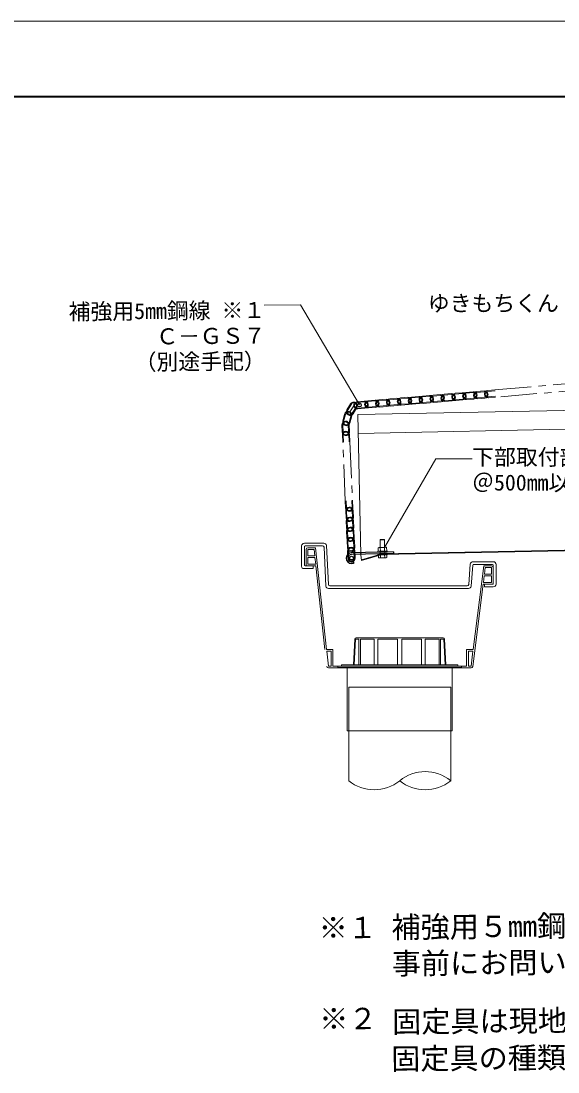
# Model space of a CAD drawing. Units: millimetres on the paper, with parts at other scales. Extents: x -210 to 210, y -148 to 150.
# Drawn here: x 31.2 to 104.9, y 5.6 to 149.9 of the extents above; entities that cross this region are included whole.
import ezdxf
from ezdxf.enums import TextEntityAlignment as Align

# ---------------------------------------------------------------- set-up
doc = ezdxf.new("R2010")
doc.units = ezdxf.units.MM
doc.linetypes.add('CHAIN1', pattern=[8, 5, -1, 1, -1])
doc.linetypes.add('DASHED1', pattern=[1.8, 1.2, -0.6])
for name, color, linetype, lineweight in [('0-2', 5, 'Continuous', 9), ('0-4', 7, 'Continuous', 9), ('0-5', 7, 'Continuous', 18), ('0-7', 5, 'Continuous', 9), ('0-8', 2, 'Continuous', 25), ('F-0_通り芯', 6, 'Continuous', 9)]:
    doc.layers.add(name, color=color, linetype=linetype, lineweight=lineweight)
doc.styles.add('ＭＳ ゴシック', font='')
doc.styles.get('ＭＳ ゴシック').set_extended_font_data('MS Gothic')

msp = doc.modelspace()

# ---------------------------------------------------------------- linework, layer by layer
at = {"layer": '0-2'}
for p, q in [((188.893, 98.076), (77.424, 95.846)), ((188.893, 95.475), (77.476, 93.247)), ((80.719, 76.708), (188.893, 78.872)), ((80.735, 76.609), (188.893, 78.772)), ((80.719, 76.708), (77.912, 75.896)), ((80.735, 76.609), (77.927, 75.796))]:
    msp.add_line(p, q, dxfattribs=at)
msp.add_lwpolyline([(77.424, 95.846), (77.809, 76.57), (77.927, 75.796)], dxfattribs=at)
at = {"layer": '0-4', "color": 5}
for points in [[(77.639, 97.169), (69.563, 110.889), (64.563, 110.847)], [(81.078, 77.561), (88.108, 89.739), (93.108, 89.739)]]:
    msp.add_lwpolyline(points, dxfattribs=at)
at = {"layer": '0-4', "lineweight": 18}
for centre, radius, end in [((95.912, 72.656), 0.1, 360), ((96.012, 72.556), 0.38, 0)]:
    msp.add_arc(centre, radius, 270, end, dxfattribs=at)
at = {"layer": '0-5', "color": 4, "lineweight": 9}
msp.add_line((76.333, 96.203), (76.856, 97.055), dxfattribs=at)
at = {"layer": '0-5'}
for p, q in [((70.073, 78.169), (72.754, 78.169)), ((69.693, 74.976), (69.693, 77.789)), ((70.073, 77.689), (70.073, 75.156)), ((72.586, 77.789), (70.173, 77.789)), ((70.312, 75.056), (70.312, 77.326)), ((70.542, 77.556), (71.612, 77.556)), ((70.542, 76.421), (70.542, 77.326)), ((70.542, 77.326), (71.405, 77.326)), ((71.405, 77.326), (71.503, 76.421)), ((71.612, 77.556), (73.12, 63.586)), ((73.027, 72.27), (72.783, 77.623)), ((73.128, 77.855), (73.372, 72.501)), ((70.173, 75.056), (71.273, 75.056)), ((70.312, 75.056), (71.65, 75.056)), ((70.542, 76.421), (71.503, 76.421)), ((70.542, 75.286), (70.542, 76.191)), ((70.542, 76.191), (71.528, 76.191)), ((70.542, 75.286), (71.626, 75.286)), ((71.273, 75.056), (71.273, 74.676)), ((71.528, 76.191), (71.626, 75.286)), ((71.65, 75.056), (72.891, 63.561)), ((92.641, 72.501), (92.856, 75.312)), ((93.216, 75.164), (92.986, 72.27)), ((93.23, 75.626), (96.012, 75.626)), ((94.712, 75.056), (93.252, 63.586)), ((95.912, 75.246), (93.314, 75.246)), ((95.782, 75.056), (94.712, 75.056)), ((96.012, 72.656), (96.012, 75.146)), ((96.392, 75.246), (96.392, 72.556)), ((71.273, 74.676), (69.993, 74.676)), ((94.77, 73.691), (94.655, 72.786)), ((95.782, 73.691), (94.77, 73.691)), ((94.914, 74.826), (94.799, 73.921)), ((95.782, 73.921), (94.799, 73.921)), ((95.782, 74.826), (94.914, 74.826)), ((95.782, 73.921), (95.782, 74.826)), ((95.782, 72.786), (95.782, 73.691)), ((96.012, 72.556), (96.012, 74.826)), ((73.569, 72.336), (92.444, 72.336)), ((94.626, 72.556), (93.187, 61.257)), ((96.012, 72.556), (94.626, 72.556)), ((95.782, 72.786), (94.655, 72.786)), ((94.812, 72.556), (95.912, 72.556)), ((94.812, 72.176), (94.812, 72.556)), ((96.012, 72.176), (94.812, 72.176)), ((92.612, 71.956), (73.401, 71.956)), ((77.002, 64.996), (76.812, 61.486)), ((77.101, 64.986), (76.912, 61.48)), ((77.101, 64.986), (77.565, 64.986)), ((77.201, 65.186), (89.122, 65.186)), ((77.565, 61.486), (77.565, 64.986)), ((77.765, 64.986), (79.662, 64.986)), ((77.765, 61.486), (77.765, 64.986)), ((79.662, 64.986), (79.662, 61.486)), ((80.162, 64.986), (80.162, 61.486)), ((80.162, 64.986), (82.862, 64.986)), ((82.862, 64.986), (82.862, 61.486)), ((83.462, 64.986), (83.462, 61.486)), ((83.462, 64.986), (86.162, 64.986)), ((86.162, 64.986), (86.162, 61.486)), ((86.662, 64.986), (88.558, 64.986)), ((86.662, 64.986), (86.662, 61.486)), ((88.558, 61.486), (88.558, 64.986)), ((88.758, 61.486), (88.758, 64.986)), ((88.758, 64.986), (89.223, 64.986)), ((89.223, 64.986), (89.412, 61.48)), ((89.322, 64.996), (89.512, 61.486)), ((73.12, 63.586), (73.968, 63.586)), ((73.968, 61.286), (73.968, 63.586)), ((92.355, 61.286), (92.355, 63.586)), ((93.252, 63.586), (92.355, 63.586)), ((73.145, 63.356), (73.738, 63.356)), ((73.738, 61.286), (73.738, 63.356)), ((92.585, 61.286), (92.585, 63.356)), ((93.223, 63.356), (92.585, 63.356)), ((93.223, 63.356), (92.959, 61.286)), ((73.368, 61.056), (92.959, 61.056)), ((73.968, 61.286), (92.355, 61.286)), ((74.662, 61.286), (91.662, 61.286)), ((74.662, 61.286), (74.662, 61.086)), ((74.662, 61.086), (91.662, 61.086)), ((75.162, 61.486), (91.162, 61.486)), ((75.162, 61.486), (75.162, 61.286)), ((75.962, 61.086), (75.962, 52.386)), ((90.362, 61.086), (90.362, 52.386)), ((91.162, 61.486), (91.162, 61.286)), ((91.662, 61.286), (91.662, 61.086)), ((92.585, 61.286), (92.959, 61.286)), ((76.162, 58.386), (90.162, 58.386)), ((76.162, 58.386), (76.162, 52.386)), ((90.162, 58.386), (90.162, 52.386)), ((75.962, 52.386), (90.362, 52.386)), ((76.162, 52.386), (76.162, 45.552)), ((90.162, 52.386), (90.162, 45.552))]:
    msp.add_line(p, q, dxfattribs=at)
msp.add_lwpolyline([(73.145, 63.356), (73.368, 61.286), (73.738, 61.286)], dxfattribs=at)
for centre, radius, start, end in [((70.073, 77.789), 0.38, 90, 180), ((72.754, 77.789), 0.38, 10, 90), ((70.173, 77.689), 0.1, 90, 180), ((70.542, 77.326), 0.23, 90, 180), ((72.586, 77.589), 0.2, 10, 90), ((70.173, 75.156), 0.1, 180, 270), ((93.23, 75.246), 0.38, 90, 170), ((93.314, 75.146), 0.1, 90, 170), ((95.782, 74.826), 0.23, 0, 90), ((95.912, 75.146), 0.1, 0, 90), ((96.012, 75.246), 0.38, 0, 90), ((69.993, 74.976), 0.3, 180, 270), ((73.401, 72.336), 0.38, 190, 270), ((73.569, 72.536), 0.2, 190, 270), ((92.444, 72.536), 0.2, 270, 350), ((92.612, 72.336), 0.38, 270, 350), ((77.201, 64.986), 0.2, 90, 176.90594), ((89.122, 64.986), 0.2, 3.09406, 90), ((73.368, 61.286), 0.23, 186.16177, 270), ((92.959, 61.286), 0.23, 270, 352.74666), ((86.662, 41.256), 5.541, 50.83046, 129.16954), ((79.662, 49.848), 5.541, 230.83046, 309.16954), ((86.662, 49.848), 5.541, 230.83046, 309.16954)]:
    msp.add_arc(centre, radius, start, end, dxfattribs=at)
at = {"layer": '0-7', "linetype": 'CHAIN1'}
for p, q in [((96.243, 99.219), (133.81, 102.408)), ((133.895, 101.412), (96.327, 98.222)), ((75.694, 83.994), (75.334, 92.036)), ((76.333, 92.081), (76.693, 84.04))]:
    msp.add_line(p, q, dxfattribs=at)
at = {"layer": '0-7'}
for p, q in [((83.289, 98.117), (84.286, 98.202)), ((84.784, 98.244), (85.78, 98.329)), ((84.794, 98.125), (85.79, 98.21)), ((86.278, 98.372), (87.275, 98.456)), ((86.289, 98.252), (87.285, 98.337)), ((87.773, 98.499), (88.769, 98.583)), ((87.783, 98.379), (88.78, 98.464)), ((89.268, 98.626), (90.264, 98.71)), ((89.278, 98.506), (90.274, 98.591)), ((90.762, 98.753), (91.759, 98.837)), ((90.772, 98.633), (91.769, 98.718)), ((92.257, 98.88), (93.253, 98.965)), ((92.267, 98.76), (93.263, 98.845)), ((93.752, 99.007), (94.748, 99.092)), ((93.762, 98.887), (94.758, 98.972)), ((93.826, 98.13), (94.822, 98.215)), ((95.246, 99.134), (96.243, 99.219)), ((95.256, 99.014), (96.253, 99.099)), ((95.321, 98.257), (96.317, 98.342)), ((96.327, 98.222), (95.331, 98.138)), ((75.907, 96.465), (76.43, 97.317)), ((76.009, 96.402), (76.532, 97.254)), ((76.657, 96.004), (77.18, 96.856)), ((77.282, 96.794), (76.759, 95.942)), ((77.311, 97.609), (78.307, 97.694)), ((77.321, 97.489), (78.317, 97.574)), ((77.385, 96.732), (78.382, 96.817)), ((78.392, 96.697), (77.396, 96.613)), ((78.805, 97.736), (79.802, 97.821)), ((78.816, 97.617), (79.812, 97.701)), ((78.88, 96.859), (79.876, 96.944)), ((79.887, 96.824), (78.89, 96.74)), ((80.3, 97.863), (81.296, 97.948)), ((80.31, 97.744), (81.307, 97.828)), ((80.375, 96.986), (81.371, 97.071)), ((81.381, 96.952), (80.385, 96.867)), ((81.795, 97.99), (82.791, 98.075)), ((81.805, 97.871), (82.801, 97.955)), ((81.869, 97.113), (82.866, 97.198)), ((82.876, 97.079), (81.879, 96.994)), ((83.299, 97.998), (84.296, 98.083)), ((83.364, 97.241), (84.36, 97.325)), ((84.37, 97.206), (83.374, 97.121)), ((84.858, 97.368), (85.855, 97.452)), ((85.865, 97.333), (84.869, 97.248)), ((86.353, 97.495), (87.349, 97.579)), ((87.36, 97.46), (86.363, 97.375)), ((87.848, 97.622), (88.844, 97.706)), ((88.854, 97.587), (87.858, 97.502)), ((89.342, 97.749), (90.339, 97.834)), ((90.349, 97.714), (89.352, 97.629)), ((90.837, 97.876), (91.833, 97.961)), ((91.843, 97.841), (90.847, 97.756)), ((92.331, 98.003), (93.328, 98.088)), ((93.338, 97.968), (92.342, 97.883)), ((94.833, 98.095), (93.836, 98.01)), ((75.351, 94.926), (75.602, 95.894)), ((75.467, 94.896), (75.718, 95.864)), ((76.203, 94.705), (76.454, 95.673)), ((76.57, 95.643), (76.319, 94.675)), ((75.272, 93.414), (75.227, 94.413)), ((75.392, 93.42), (75.346, 94.419)), ((76.151, 93.454), (76.106, 94.453)), ((76.225, 94.459), (76.271, 93.46)), ((75.334, 92.036), (75.288, 93.035)), ((75.454, 92.041), (75.408, 93.04)), ((76.213, 92.076), (76.167, 93.075)), ((75.739, 82.995), (75.694, 83.994)), ((75.859, 83.001), (75.814, 84)), ((76.619, 83.035), (76.573, 84.034)), ((76.693, 84.04), (76.738, 83.041)), ((75.801, 81.617), (75.756, 82.616)), ((75.921, 81.622), (75.876, 82.621)), ((76.68, 81.657), (76.635, 82.655)), ((76.755, 82.661), (76.8, 81.662)), ((75.863, 80.238), (75.818, 81.237)), ((75.983, 80.243), (75.938, 81.242)), ((76.742, 80.278), (76.697, 81.277)), ((76.817, 81.282), (76.862, 80.283)), ((75.925, 78.859), (75.88, 79.858)), ((76.045, 78.865), (75.999, 79.864)), ((76.804, 78.899), (76.759, 79.898)), ((76.879, 79.904), (76.924, 78.905)), ((75.987, 77.481), (75.941, 78.48)), ((76.106, 77.486), (76.061, 78.485)), ((76.866, 77.521), (76.82, 78.52)), ((76.94, 78.525), (76.986, 77.526)), ((76.048, 76.102), (76.003, 77.101)), ((76.168, 76.108), (76.123, 77.107)), ((76.927, 76.142), (76.882, 77.141)), ((77.002, 77.146), (77.047, 76.147))]:
    msp.add_line(p, q, dxfattribs=at)
msp.add_lwpolyline([(76.287, 93.08), (76.33, 92.129), (76.333, 92.081)], dxfattribs=at)
for centre, radius, start, end in [((84.328, 97.704), 0.5, 274.85974, 94.85974), ((84.826, 97.746), 0.5, 94.85974, 274.85974), ((85.823, 97.831), 0.5, 274.85974, 94.85974), ((85.823, 97.831), 0.38, 274.85974, 94.85974), ((86.321, 97.873), 0.5, 94.85974, 274.85974), ((86.321, 97.873), 0.38, 94.85974, 274.85974), ((87.317, 97.958), 0.5, 274.85974, 94.85974), ((87.317, 97.958), 0.38, 274.85974, 94.85974), ((87.815, 98), 0.5, 94.85974, 274.85974), ((87.815, 98), 0.38, 94.85974, 274.85974), ((88.812, 98.085), 0.5, 274.85974, 94.85974), ((88.812, 98.085), 0.38, 274.85974, 94.85974), ((89.31, 98.127), 0.5, 94.85974, 274.85974), ((89.31, 98.127), 0.38, 94.85974, 274.85974), ((90.306, 98.212), 0.5, 274.85974, 94.85974), ((90.306, 98.212), 0.38, 274.85974, 94.85974), ((90.805, 98.255), 0.5, 94.85974, 274.85974), ((90.805, 98.255), 0.38, 94.85974, 274.85974), ((91.801, 98.339), 0.5, 274.85974, 94.85974), ((91.801, 98.339), 0.38, 274.85974, 94.85974), ((92.299, 98.382), 0.5, 94.85974, 274.85974), ((92.299, 98.382), 0.38, 94.85974, 274.85974), ((93.296, 98.466), 0.5, 274.85974, 94.85974), ((93.296, 98.466), 0.38, 274.85974, 94.85974), ((93.794, 98.509), 0.5, 94.85974, 274.85974), ((93.794, 98.509), 0.38, 94.85974, 274.85974), ((94.79, 98.593), 0.5, 274.85974, 94.85974), ((94.79, 98.593), 0.38, 274.85974, 94.85974), ((95.288, 98.636), 0.5, 94.85974, 274.85974), ((95.288, 98.636), 0.38, 94.85974, 274.85974), ((76.856, 97.055), 0.5, 328.44184, 148.44184), ((76.856, 97.055), 0.38, 328.44184, 148.44184), ((77.353, 97.111), 0.5, 94.85974, 274.85974), ((77.353, 97.111), 0.38, 94.85974, 274.85974), ((78.35, 97.196), 0.5, 274.85974, 94.85974), ((78.35, 97.196), 0.38, 274.85974, 94.85974), ((78.848, 97.238), 0.5, 94.85974, 274.85974), ((78.848, 97.238), 0.38, 94.85974, 274.85974), ((79.844, 97.323), 0.5, 274.85974, 94.85974), ((79.844, 97.323), 0.38, 274.85974, 94.85974), ((80.342, 97.365), 0.5, 94.85974, 274.85974), ((80.342, 97.365), 0.38, 94.85974, 274.85974), ((81.339, 97.45), 0.5, 274.85974, 94.85974), ((81.339, 97.45), 0.38, 274.85974, 94.85974), ((81.837, 97.492), 0.5, 94.85974, 274.85974), ((81.837, 97.492), 0.38, 94.85974, 274.85974), ((82.833, 97.577), 0.5, 274.85974, 94.85974), ((82.833, 97.577), 0.38, 274.85974, 94.85974), ((83.332, 97.619), 0.5, 94.85974, 274.85974), ((83.332, 97.619), 0.38, 94.85974, 274.85974), ((84.328, 97.704), 0.38, 274.85974, 94.85974), ((84.826, 97.746), 0.38, 94.85974, 274.85974), ((76.086, 95.768), 0.5, 345.44184, 165.44184), ((76.086, 95.768), 0.38, 345.44184, 165.44184), ((76.333, 96.203), 0.5, 148.44184, 328.44184), ((76.333, 96.203), 0.38, 148.44184, 328.44184), ((75.726, 94.436), 0.5, 2.5967, 182.5967), ((75.835, 94.8), 0.5, 165.44184, 345.44184), ((75.726, 94.436), 0.38, 2.5967, 182.5967), ((75.835, 94.8), 0.38, 165.44184, 345.44184), ((75.771, 93.437), 0.5, 182.5967, 2.5967), ((75.788, 93.057), 0.5, 2.5967, 182.5967), ((75.771, 93.437), 0.38, 182.5967, 2.5967), ((75.788, 93.057), 0.38, 2.5967, 182.5967), ((76.239, 83.018), 0.5, 182.59438, 2.59438), ((76.255, 82.638), 0.5, 2.59438, 182.59438), ((76.239, 83.018), 0.38, 182.59438, 2.59438), ((76.255, 82.638), 0.38, 2.59438, 182.59438), ((76.301, 81.639), 0.5, 182.59438, 2.59438), ((76.317, 81.26), 0.5, 2.59438, 182.59438), ((76.301, 81.639), 0.38, 182.59438, 2.59438), ((76.317, 81.26), 0.38, 2.59438, 182.59438), ((76.363, 80.261), 0.5, 182.59438, 2.59438), ((76.379, 79.881), 0.5, 2.59438, 182.59438), ((76.363, 80.261), 0.38, 182.59438, 2.59438), ((76.379, 79.881), 0.38, 2.59438, 182.59438), ((76.424, 78.882), 0.5, 182.59438, 2.59438), ((76.441, 78.502), 0.5, 2.59438, 182.59438), ((76.424, 78.882), 0.38, 182.59438, 2.59438), ((76.441, 78.502), 0.38, 2.59438, 182.59438), ((76.486, 77.503), 0.5, 182.59438, 2.59438), ((76.503, 77.124), 0.5, 2.59438, 182.59438), ((76.486, 77.503), 0.38, 182.59438, 2.59438), ((76.503, 77.124), 0.38, 2.59438, 182.59438), ((76.548, 76.125), 0.5, 182.59438, 2.59438), ((76.548, 76.125), 0.38, 182.59438, 2.59438)]:
    msp.add_arc(centre, radius, start, end, dxfattribs=at)
at = {"layer": '0-8', "color": 5, "lineweight": 9}
for p, q in [((80.522, 78.665), (80.469, 78.61)), ((81.069, 78.622), (80.469, 78.61)), ((80.469, 78.61), (80.489, 77.594)), ((80.522, 78.665), (81.014, 78.675)), ((81.069, 78.622), (81.014, 78.675)), ((81.069, 78.622), (81.089, 77.606)), ((80.178, 76.928), (80.174, 77.088)), ((81.427, 76.953), (80.178, 76.928)), ((80.185, 76.538), (80.182, 76.698)), ((81.435, 76.563), (80.185, 76.538)), ((80.503, 77.55), (80.512, 77.094)), ((80.53, 76.189), (80.523, 76.544)), ((81.078, 77.561), (81.087, 77.106)), ((81.105, 76.2), (81.098, 76.556)), ((81.374, 77.112), (81.365, 77.567)), ((81.385, 76.562), (81.392, 76.206))]:
    msp.add_line(p, q, dxfattribs=at)
at = {"layer": '0-8'}
for p, q in [((82.302, 76.97), (76.533, 76.855)), ((82.307, 76.74), (76.538, 76.625)), ((77.803, 76.88), (77.808, 76.65)), ((82.302, 76.97), (82.307, 76.74)), ((76.828, 75.63), (76.558, 75.625)), ((76.832, 75.4), (76.562, 75.395)), ((76.828, 75.63), (76.832, 75.4))]:
    msp.add_line(p, q, dxfattribs=at)
at = {"layer": '0-8', "color": 5, "linetype": 'DASHED1', "lineweight": 9}
for p, q in [((80.507, 76.704), (80.503, 76.934)), ((81.107, 76.716), (81.102, 76.946))]:
    msp.add_line(p, q, dxfattribs=at)
at = {"layer": '0-8', "color": 5, "lineweight": 9}
for points in [[(81.427, 76.953), (81.424, 77.113), (80.174, 77.088)], [(81.435, 76.563), (81.432, 76.723), (80.182, 76.698)], [(80.224, 77.089), (80.215, 77.544), (80.291, 77.59)], [(80.235, 76.539), (80.243, 76.183), (80.32, 76.14)], [(81.365, 77.567), (81.287, 77.61), (80.291, 77.59)], [(81.392, 76.206), (81.316, 76.16), (80.32, 76.14)]]:
    msp.add_lwpolyline(points, dxfattribs=at)
at = {"layer": '0-8'}
for centre in [(77.633, 97.14), (76.548, 76.125)]:
    msp.add_circle(centre, 0.25, dxfattribs=at)
for radius in [0.73, 0.5]:
    msp.add_arc((76.548, 76.125), radius, 91.14576, 271.14576, dxfattribs=at)
at = {"layer": '0-8', "color": 5, "lineweight": 9}
for centre, radius, start, end in [((80.302, 77.07), 0.52, 67.28167, 91.14585), ((80.808, 76.649), 0.952, 73.55822, 108.7333), ((81.298, 77.09), 0.52, 91.14567, 115.00985), ((80.31, 76.66), 0.52, 271.14567, 295.00985), ((80.799, 77.101), 0.952, 253.55822, 288.7333), ((81.306, 76.68), 0.52, 247.28167, 271.14585)]:
    msp.add_arc(centre, radius, start, end, dxfattribs=at)
at = {"layer": 'F-0_通り芯'}
msp.add_line((210, 149.878), (-210, 149.878), dxfattribs=at)
at = {"layer": 'F-0_通り芯', "color": 3, "lineweight": 40}
msp.add_line((-188, 139.5), (202, 139.5), dxfattribs=at)

# ---------------------------------------------------------------- texts
at = {"layer": '0-4', "style": 'ＭＳ ゴシック'}
for s, height, p in [('補強用5mm鋼線 ※１', 2.199, (37.725, 108.204)), ('Ｃ－ＧＳ７', 2.199, (49.754, 104.805)), ('（別途手配）', 2.199, (46.784, 101.28)), ('補強用５mm鋼線は別途お見積りをいたします。', 2.933, (82.054, 23.085)), ('※１', 2.933, (72.055, 23)), ('事前にお問い合わせ下さい。', 2.933, (82.097, 18.085)), ('固定具は現地の状況を考慮した上で別途ご手配下さい。', 2.933, (82.143, 10.085)), ('※２', 2.933, (72.139, 10.501)), ('固定具の種類、固定方法につきましては現地でご検討下さい。', 2.933, (82.017, 5))]:
    msp.add_text(s, height=height, rotation=0.483, dxfattribs=at).set_placement(p, align=Align.BOTTOM_LEFT)
for s, p in [('ゆきもちくん', (87.025, 109.368)), ('下部取付部品 Ａ－２０', (93.108, 88.239)), ('＠500mm以下で取付', (93.108, 84.739))]:
    msp.add_text(s, height=2.199, dxfattribs=at).set_placement(p, align=Align.BOTTOM_LEFT)

doc.saveas('drawing.dxf')
